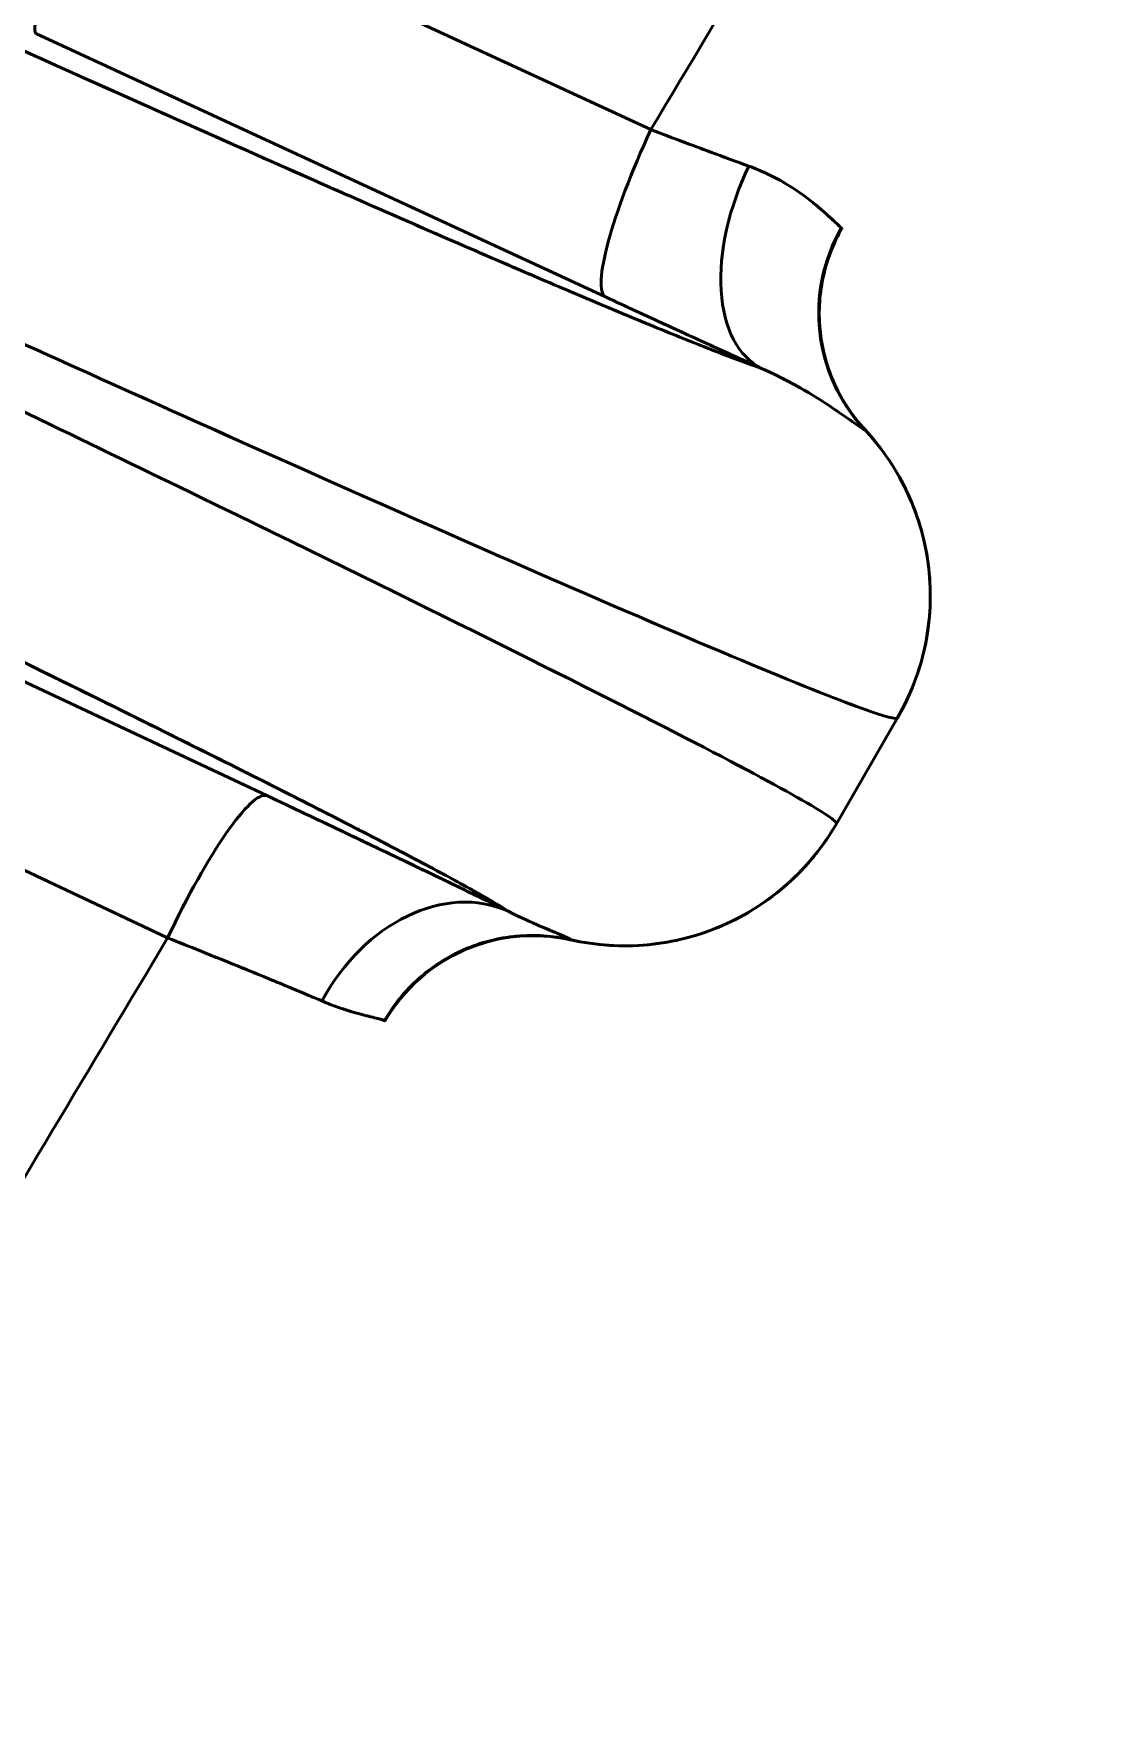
# Model space of a CAD drawing. Header units: millimetres. Extents: x -142 to 142, y -208 to 161.
# Drawn here: x -91.28 to -86.86, y -145.08 to -138.22 of the extents above; entities that cross this region are included whole.
import ezdxf

# ---------------------------------------------------------------- set-up
doc = ezdxf.new("R2010")
doc.units = ezdxf.units.MM
doc.layers.add('1', color=7, linetype='Continuous', true_color=0xffffff)

msp = doc.modelspace()

# ---------------------------------------------------------------- linework, layer by layer
at = {"layer": '1', "color": 251, "linetype": 'Continuous', "lineweight": 50}
for p, q in [((-88.7507, -138.6092, -1.0484), (-91.0324, -137.5537, -1.4917)), ((-88.7507, -138.6092, 1.0484), (-91.0324, -137.5537, 1.4917)), ((-88.9363, -139.2948, -1.7256), (-91.2701, -138.2153, -2.1789)), ((-88.9363, -139.2948, 1.7256), (-91.2701, -138.2153, 2.1789)), ((-90.3244, -141.3382, -1.7951), (-92.2945, -140.4122, -2.1789)), ((-90.3244, -141.3382, 1.7951), (-92.2945, -140.4122, 2.1789)), ((-90.7303, -141.9212, 1.118), (-92.6486, -141.0195, 1.4917)), ((-90.7303, -141.9212, -1.118), (-92.6486, -141.0195, -1.4917)), ((-87.7398, -141.0193, 0), (-87.9906, -141.4537, 0))]:
    msp.add_line(p, q, dxfattribs=at)
at = {"layer": '1', "color": 251, "linetype": 'Continuous', "lineweight": 50, "extrusion": (-0.893816, 0.413449, -0.173647)}
msp.add_arc((163.0626, 2.15, 22.201), 0.7, 1.01543, 90.0306, dxfattribs=at)
at = {"layer": '1', "color": 251, "linetype": 'Continuous', "lineweight": 50, "extrusion": (-0.893816, 0.413449, 0.173647)}
msp.add_arc((163.0626, -2.15, 22.201), 0.7, 269.9694, 358.98457, dxfattribs=at)
at = {"layer": '1', "color": 251, "linetype": 'Continuous', "lineweight": 50, "extrusion": (-0.750037, 0.338808, -0.568027)}
msp.add_arc((162.86, 11.8693, 19.7489), 0.7, 1.21505, 92.78638, dxfattribs=at)
at = {"layer": '1', "color": 251, "linetype": 'Continuous', "lineweight": 50, "extrusion": (-0.750037, 0.338808, 0.568026)}
msp.add_arc((162.86, -11.8693, 19.7489), 0.7, 267.21369, 358.78519, dxfattribs=at)
at = {"layer": '1', "color": 251, "linetype": 'Continuous', "lineweight": 50, "extrusion": (-0.020256, -0.002804, -0.999791)}
msp.add_arc((126.0658, 105.6235, 2.1889), 0.7, 54.98105, 127.87586, dxfattribs=at)
at = {"layer": '1', "color": 251, "linetype": 'Continuous', "lineweight": 50, "extrusion": (-0.020256, -0.002803, 0.999791)}
msp.add_arc((126.0701, -105.6183, 2.1888), 0.7, 232.12652, 305.02132, dxfattribs=at)
at = {"layer": '1', "color": 251, "linetype": 'Continuous', "lineweight": 50, "extrusion": (-0.00876, -0.015172, 0.999847)}
msp.add_arc((-88.6024, -140.4913, 2.9081), 1, 329.99619, 42.90505, dxfattribs=at)
at = {"layer": '1', "color": 251, "linetype": 'Continuous', "lineweight": 50, "extrusion": (0.00876, 0.015172, 0.999847)}
msp.add_arc((-88.6024, -140.4913, -2.9081), 1, 329.99619, 42.90505, dxfattribs=at)
at = {"layer": '1', "color": 251, "linetype": 'Continuous', "lineweight": 50, "extrusion": (-0.891254, 0.418943, -0.173647)}
msp.add_arc((167.0359, 1.9736, 21.601), 0.7, 89.96936, 178.98457, dxfattribs=at)
at = {"layer": '1', "color": 251, "linetype": 'Continuous', "lineweight": 50, "extrusion": (-0.891254, 0.418943, 0.173647)}
msp.add_arc((167.0359, -1.9736, 21.601), 0.7, 181.01543, 270.0307, dxfattribs=at)
at = {"layer": '1', "color": 251, "linetype": 'Continuous', "lineweight": 50, "extrusion": (0.00876, 0.015172, -0.999847)}
msp.add_arc((88.8532, -140.9257, -2.9169), 1, 210.0038, 282.91236, dxfattribs=at)
at = {"layer": '1', "color": 251, "linetype": 'Continuous', "lineweight": 50, "extrusion": (-0.00876, -0.015172, -0.999847)}
msp.add_arc((88.8532, -140.9257, 2.9169), 1, 210.0038, 282.91236, dxfattribs=at)
at = {"layer": '1', "color": 251, "linetype": 'Continuous', "lineweight": 50, "extrusion": (-0.574459, 0.282669, -0.768177)}
msp.add_arc((167.3835, 12.7162, 12.1246), 0.7, 92.67814, 178.43796, dxfattribs=at)
at = {"layer": '1', "color": 251, "linetype": 'Continuous', "lineweight": 50, "extrusion": (-0.574458, 0.282669, 0.768177)}
msp.add_arc((167.3835, -12.7162, 12.1246), 0.7, 181.56204, 267.32186, dxfattribs=at)
at = {"layer": '1', "color": 251, "linetype": 'Continuous', "lineweight": 50, "extrusion": (-0.007084, 0.018802, -0.999798)}
msp.add_arc((133.7849, -101.9725, -2.0208), 0.7, 50.64943, 123.54463, dxfattribs=at)
at = {"layer": '1', "color": 251, "linetype": 'Continuous', "lineweight": 50, "extrusion": (-0.007084, 0.018803, 0.999798)}
msp.add_arc((133.7839, 101.9738, -2.0209), 0.7, 236.45594, 309.35115, dxfattribs=at)
at = {"layer": '1', "color": 251, "linetype": 'Continuous', "lineweight": 50}
for points, knots in [([(-106.0075, -132.5009), (-106.011, -132.5107, -0.659), (-105.8997, -132.5852, -1.9767), (-105.2193, -132.946, -4.5113), (-103.5449, -133.7764, -7.3029), (-100.5204, -135.2244, -9.5409), (-96.9424, -136.9075, -10.3268), (-93.3532, -138.5668, -9.5409), (-90.2998, -139.9528, -7.3029), (-88.5873, -140.7015, -4.5113), (-87.8736, -140.9909, -1.9767), (-87.745, -141.0283, -0.659), (-87.7398, -141.0193, 0)], [0, 0, 0, 0, 0.0625, 0.125, 0.25, 0.375, 0.5, 0.625, 0.75, 0.875, 0.9375, 1, 1, 1, 1]), ([(-87.7398, -141.0193, 0), (-87.745, -141.0283, 0.659), (-87.8736, -140.9909, 1.9767), (-88.5874, -140.7016, 4.5113), (-90.2997, -139.9527, 7.3029), (-93.3531, -138.5666, 9.5409), (-96.9424, -136.9075, 10.3268), (-100.5205, -135.2246, 9.5409), (-103.5449, -133.7764, 7.3029), (-105.2192, -132.9459, 4.5113), (-105.8997, -132.5852, 1.9767), (-106.011, -132.5107, 0.659), (-106.0075, -132.5009)], [0, 0, 0, 0, 0.0625, 0.125, 0.25, 0.375, 0.5, 0.625, 0.75, 0.875, 0.9375, 1, 1, 1, 1]), ([(-87.9906, -141.4537, 0), (-87.9854, -141.4447, -0.6573), (-88.0934, -141.3718, -1.9719), (-88.767, -141.0143, -4.5016), (-90.4326, -140.188, -7.2895), (-93.4474, -138.7445, -9.5252), (-97.0162, -137.0658, -10.3106), (-100.5961, -135.4109, -9.5252), (-103.6398, -134.0294, -7.2895), (-105.3434, -133.2847, -4.5016), (-106.0502, -132.9984, -1.9719), (-106.1755, -132.9625, -0.6573), (-106.179, -132.9723)], [0, 0, 0, 0, 0.0625, 0.125, 0.25, 0.375, 0.5, 0.625, 0.75, 0.875, 0.9375, 1, 1, 1, 1]), ([(-106.179, -132.9723), (-106.1755, -132.9625, 0.6573), (-106.0502, -132.9984, 1.9719), (-105.3433, -133.2846, 4.5016), (-103.6398, -134.0294, 7.2895), (-100.5961, -135.411, 9.5252), (-97.0162, -137.0658, 10.3106), (-93.4474, -138.7444, 9.5252), (-90.4326, -140.188, 7.2895), (-88.7671, -141.0144, 4.5016), (-88.0934, -141.3718, 1.9719), (-87.9854, -141.4447, 0.6573), (-87.9906, -141.4537, 0)], [0, 0, 0, 0, 0.0625, 0.125, 0.25, 0.375, 0.5, 0.625, 0.75, 0.875, 0.9375, 1, 1, 1, 1]), ([(-88.349, -138.7586, 0.8739), (-88.3864, -138.7451, 0.9011), (-88.4668, -138.7156, 0.9517), (-88.6014, -138.6656, 1.012), (-88.6989, -138.6288, 1.0387), (-88.7507, -138.6092, 1.0484)], [0, 0, 0, 0, 0.310781, 0.638286, 1, 1, 1, 1]), ([(-87.9669, -139.0121, 0.0172), (-87.9691, -139.013, 0.1067), (-87.9874, -138.9967, 0.2749), (-88.056, -138.9312, 0.5051), (-88.1668, -138.8443, 0.7082), (-88.2787, -138.7842, 0.8228), (-88.349, -138.7586, 0.8739)], [0, 0, 0, 0, 0.272902, 0.511406, 0.743403, 1, 1, 1, 1]), ([(-87.8734, -139.8386, -0.0167), (-87.8754, -139.8396, -0.1445), (-87.8939, -139.8281, -0.4), (-87.9561, -139.7835, -0.7111), (-88.0314, -139.7323, -0.9503), (-88.1023, -139.6877, -1.1229), (-88.1747, -139.6467, -1.2595), (-88.2414, -139.6128, -1.3632), (-88.2778, -139.5959, -1.4129), (-88.2969, -139.5875, -1.4371)], [0, 0, 0, 0, 0.25, 0.5, 0.625, 0.75, 0.875, 0.9375, 1, 1, 1, 1]), ([(-87.8734, -139.8386, 0.0167), (-87.8754, -139.8396, 0.1445), (-87.8938, -139.8282, 0.4), (-87.9935, -139.7575, 0.8974), (-88.1443, -139.6556, 1.243), (-88.2969, -139.5875, 1.4371)], [0, 0, 0, 0, 0.25, 0.5, 1, 1, 1, 1]), ([(-90.0982, -142.1797, -0.7248), (-90.1179, -142.1712, -0.7505), (-90.1587, -142.1539, -0.7989), (-90.2257, -142.1257, -0.8656), (-90.2999, -142.0949, -0.9277), (-90.3854, -142.0598, -0.9865), (-90.4851, -142.0192, -1.0408), (-90.601, -141.9726, -1.0875), (-90.6854, -141.939, -1.1094), (-90.7303, -141.9212, -1.118)], [0, 0, 0, 0, 0.125539, 0.244878, 0.368559, 0.504182, 0.653074, 0.817478, 1, 1, 1, 1]), ([(-89.8424, -142.2606, 0.0176), (-89.8426, -142.2589, 0.0819), (-89.8552, -142.2547, 0.2103), (-89.8989, -142.2444, 0.3653), (-89.9488, -142.2317, 0.4832), (-89.9927, -142.2188, 0.5682), (-90.0426, -142.2022, 0.6492), (-90.0792, -142.1878, 0.7001), (-90.0982, -142.1797, 0.7248)], [0, 0, 0, 0, 0.25, 0.5, 0.625, 0.75, 0.875, 1, 1, 1, 1])]:
    msp.add_open_spline(points, degree=3, knots=knots, dxfattribs=at)
for points in [[(-88.7507, -138.6092, -1.0484), (-88.1216, -137.5567, -1.0263), (-87.4925, -136.5041, -1.0042), (-86.8634, -135.4516, -0.9821)], [(-88.7507, -138.6092, 1.0484), (-88.1216, -137.5567, 1.0263), (-87.4925, -136.5041, 1.0042), (-86.8634, -135.4516, 0.9821)], [(-95.1833, -136.5214, -8.972), (-94.796, -136.7007, -8.9039), (-94.0712, -137.035, -8.7147), (-93.121, -137.4705, -8.3194), (-92.3175, -137.8364, -7.8623), (-91.6395, -138.1431, -7.3745), (-91.0572, -138.4048, -6.8658), (-90.5409, -138.6353, -6.3293), (-90.0701, -138.8437, -5.7506), (-89.6413, -139.0316, -5.1237), (-89.2624, -139.1954, -4.4582), (-88.9366, -139.3339, -3.7596), (-88.6674, -139.4455, -3.0364), (-88.452, -139.5314, -2.283), (-88.3409, -139.5725, -1.7266), (-88.2969, -139.5875, -1.4371)], [(-88.2969, -139.5875, 1.4371), (-88.3351, -139.5745, 1.6883), (-88.4301, -139.5397, 2.1839), (-88.6271, -139.4618, 2.9087), (-88.8766, -139.359, 3.6108), (-89.1785, -139.2313, 4.2902), (-89.5299, -139.0799, 4.9391), (-89.9247, -138.9076, 5.5486), (-90.3631, -138.7142, 6.1214), (-90.8602, -138.493, 6.6724), (-91.4449, -138.2309, 7.217), (-92.1517, -137.9116, 7.7559), (-93.0063, -137.523, 8.2658), (-94.0249, -137.0564, 8.7024), (-94.7816, -136.7074, 8.9014), (-95.1833, -136.5214, 8.972)], [(-91.0324, -137.5537, 1.4917), (-91.0515, -137.5949, 1.4917), (-91.0889, -137.6776, 1.5005), (-91.1408, -137.798, 1.5397), (-91.1862, -137.9102, 1.6036), (-91.2237, -138.0099, 1.6894), (-91.2519, -138.0933, 1.7941), (-91.2698, -138.1576, 1.9136), (-91.2763, -138.2, 2.0435), (-91.2734, -138.2129, 2.1337), (-91.2701, -138.2153, 2.1789)], [(-89.3349, -141.8119, -1.1602), (-89.3632, -141.7936, -1.4256), (-89.4406, -141.7474, -1.9486), (-89.6173, -141.6503, -2.7129), (-89.8515, -141.5269, -3.4503), (-90.1431, -141.3772, -4.1632), (-90.4905, -141.202, -4.8461), (-90.8873, -141.0046, -5.4876), (-91.3309, -140.7862, -6.0868), (-91.837, -140.5392, -6.6608), (-92.4382, -140.2479, -7.228), (-93.1745, -139.8938, -7.7891), (-94.0741, -139.4641, -8.3157), (-95.1546, -138.9518, -8.7544), (-95.9532, -138.5759, -8.9389), (-96.377, -138.3771, -8.9981)], [(-96.377, -138.3771, 8.9981), (-95.9663, -138.5697, 8.9408), (-95.1982, -138.9313, 8.7644), (-94.1911, -139.4086, 8.3678), (-93.3459, -139.8117, 7.8976), (-92.6404, -140.1504, 7.3921), (-92.0414, -140.4399, 6.8646), (-91.5154, -140.6959, 6.3081), (-91.0386, -140.9299, 5.7055), (-90.6081, -141.1432, 5.0507), (-90.2336, -141.3312, 4.3568), (-89.9166, -141.4931, 3.6267), (-89.6614, -141.6267, 2.871), (-89.463, -141.7345, 2.0734), (-89.3683, -141.7902, 1.4741), (-89.3349, -141.8119, 1.1602)], [(-88.349, -138.7586, -0.8739), (-88.3906, -138.7436, -0.9042), (-88.4966, -138.705, -0.9722), (-88.6569, -138.6448, -1.0308), (-88.7507, -138.6092, -1.0484)], [(-87.9669, -139.0121, -0.0172), (-87.9679, -139.0126, -0.0593), (-87.9734, -139.0092, -0.1434), (-87.9917, -138.9922, -0.2675), (-88.0207, -138.9645, -0.3876), (-88.0609, -138.9288, -0.5022), (-88.1129, -138.8868, -0.6097), (-88.1773, -138.8417, -0.7089), (-88.2553, -138.7972, -0.7982), (-88.3163, -138.7705, -0.8501), (-88.349, -138.7586, -0.8739)], [(-87.9666, -139.0119, 0), (-88.0037, -139.0762, 0), (-88.0569, -139.2167, 0), (-88.0682, -139.4419, 0), (-88.0069, -139.6589, 0), (-87.9237, -139.784, 0), (-87.8732, -139.8384, 0)], [(-87.9666, -139.0119, 0), (-87.9666, -139.0119, -0.0028), (-87.9667, -139.012, -0.0085), (-87.9668, -139.0121, -0.0143), (-87.9669, -139.0121, -0.0172)], [(-87.9666, -139.0119, 0), (-87.9666, -139.0119, 0.0028), (-87.9667, -139.012, 0.0085), (-87.9668, -139.0121, 0.0143), (-87.9669, -139.0121, 0.0172)], [(-88.2969, -139.5875, -1.4371), (-88.3557, -139.5609, -1.4817), (-88.4808, -139.5042, -1.5637), (-88.6869, -139.4099, -1.6608), (-88.8494, -139.335, -1.7087), (-88.9363, -139.2948, -1.7256)], [(-88.2969, -139.5875, 1.4371), (-88.3552, -139.5611, 1.4813), (-88.4795, -139.5047, 1.563), (-88.6868, -139.41, 1.6609), (-88.8494, -139.3351, 1.7087), (-88.9363, -139.2948, 1.7256)], [(-87.8732, -139.8384, 0), (-87.8732, -139.8385, -0.0028), (-87.8733, -139.8385, -0.0083), (-87.8734, -139.8386, -0.0139), (-87.8734, -139.8386, -0.0167)], [(-87.8732, -139.8384, 0), (-87.8732, -139.8385, 0.0028), (-87.8733, -139.8385, 0.0083), (-87.8734, -139.8386, 0.0139), (-87.8734, -139.8386, 0.0167)], [(-87.8732, -139.8384, 0), (-87.801, -139.9161, 0), (-87.6821, -140.0949, 0), (-87.5946, -140.4049, -0.0001), (-87.6108, -140.7266, 0.0002), (-87.6867, -140.9274, 0.0002), (-87.7398, -141.0193)], [(-89.3349, -141.8119, -1.1602), (-89.3668, -141.7962, -1.203), (-89.433, -141.7638, -1.2833), (-89.5331, -141.7151, -1.3858), (-89.6455, -141.6608, -1.4835), (-89.7787, -141.5969, -1.5789), (-89.9331, -141.5232, -1.6666), (-90.1123, -141.4381, -1.7425), (-90.2505, -141.373, -1.7807), (-90.3244, -141.3382, -1.7951)], [(-89.3349, -141.8119, 1.1602), (-89.4011, -141.7793, 1.2488), (-89.543, -141.7101, 1.4039), (-89.7647, -141.6034, 1.5754), (-90.0128, -141.4852, 1.7094), (-90.2149, -141.3897, 1.7738), (-90.3244, -141.3382, 1.7951)], [(-89.0799, -141.9286, 0), (-88.9765, -141.9523, 0), (-88.7623, -141.9658, 0), (-88.45, -141.8866, 0.0001), (-88.1795, -141.7118, -0.0002), (-88.0436, -141.5456, -0.0002), (-87.9906, -141.4537)], [(-89.0799, -141.9283, -0.0167), (-89.0799, -141.9276, -0.0558), (-89.0817, -141.9258, -0.1323), (-89.0885, -141.922, -0.2386), (-89.0996, -141.9168, -0.3465), (-89.1164, -141.9095, -0.4628), (-89.1404, -141.8996, -0.5886), (-89.1728, -141.8862, -0.722), (-89.2144, -141.8685, -0.8614), (-89.2671, -141.8451, -1.0076), (-89.3107, -141.8241, -1.1089), (-89.3349, -141.8119, -1.1602)], [(-89.0799, -141.9283, 0.0167), (-89.0799, -141.9273, 0.0763), (-89.084, -141.9241, 0.1909), (-89.0987, -141.9171, 0.3446), (-89.1211, -141.9076, 0.4926), (-89.1529, -141.8945, 0.6455), (-89.1971, -141.876, 0.8086), (-89.2562, -141.8502, 0.9812), (-89.3066, -141.8262, 1.1002), (-89.3349, -141.8119, 1.1602)], [(-92.6201, -145.0828, 1.1843), (-91.9902, -144.0289, 1.1622), (-91.3602, -142.975, 1.1401), (-90.7303, -141.9212, 1.118)], [(-92.6201, -145.0828, -1.1843), (-91.9902, -144.0289, -1.1622), (-91.3602, -142.975, -1.1401), (-90.7303, -141.9212, -1.118)], [(-90.0982, -142.1797, 0.7248), (-90.1656, -142.1507, 0.8125), (-90.3379, -142.079, 0.9813), (-90.5894, -141.977, 1.0913), (-90.7303, -141.9212, 1.118)], [(-89.8425, -142.261, 0), (-89.8053, -142.1967, 0), (-89.7102, -142.0804, 0), (-89.5209, -141.958, 0), (-89.3023, -141.9025, 0), (-89.1523, -141.912, 0), (-89.0799, -141.9286, 0)], [(-89.0799, -141.9286, 0), (-89.0799, -141.9285, -0.0028), (-89.0799, -141.9284, -0.0083), (-89.0799, -141.9283, -0.0139), (-89.0799, -141.9283, -0.0167)], [(-89.0799, -141.9286, 0), (-89.0799, -141.9285, 0.0028), (-89.0799, -141.9284, 0.0083), (-89.0799, -141.9283, 0.0139), (-89.0799, -141.9283, 0.0167)], [(-89.8424, -142.2606, -0.0176), (-89.8425, -142.2599, -0.0421), (-89.8444, -142.2585, -0.0901), (-89.8514, -142.256, -0.1568), (-89.8629, -142.2529, -0.2244), (-89.8801, -142.2487, -0.2971), (-89.9046, -142.2428, -0.3754), (-89.9374, -142.2346, -0.4581), (-89.9792, -142.2229, -0.5439), (-90.0317, -142.2062, -0.6331), (-90.0747, -142.1898, -0.6942), (-90.0981, -142.1797, -0.7248)], [(-89.8425, -142.261, 0), (-89.8424, -142.2609, 0.0029), (-89.8424, -142.2608, 0.0087), (-89.8424, -142.2606, 0.0146), (-89.8424, -142.2606, 0.0176)], [(-89.8425, -142.261, 0), (-89.8424, -142.2609, -0.0029), (-89.8424, -142.2608, -0.0087), (-89.8424, -142.2606, -0.0146), (-89.8424, -142.2606, -0.0176)]]:
    msp.add_open_spline(points, degree=3, dxfattribs=at)

doc.saveas('drawing.dxf')
